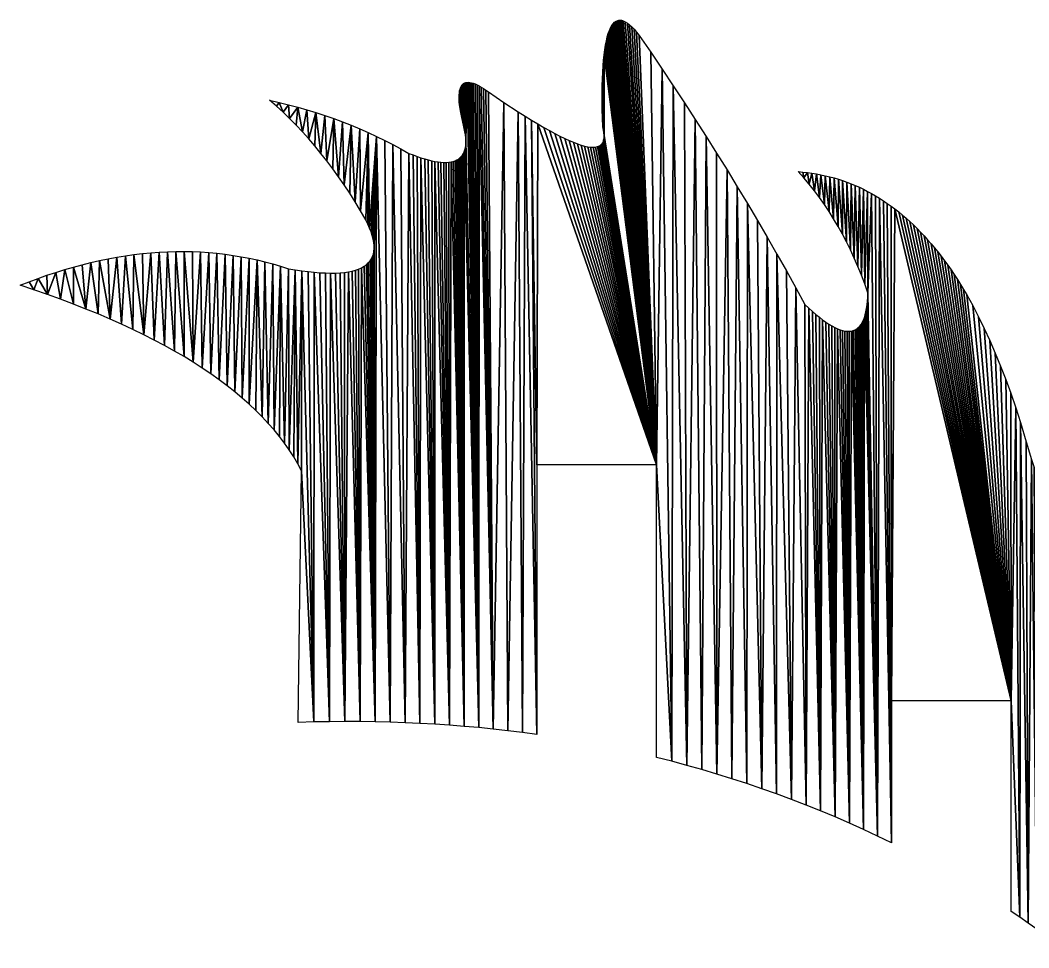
# Model space of a CAD drawing. Extents: x 10 to 917, y 10 to 841.
# Drawn here: x 333.2 to 386.7, y 211.3 to 260.5 of the extents above; entities that cross this region are included whole.
import ezdxf

# ---------------------------------------------------------------- set-up
doc = ezdxf.new("R2010")
doc.units = 0
doc.header["$MEASUREMENT"] = 0
doc.layers.get('0').update_dxf_attribs({"linetype": 'CONTINUOUS'})

msp = doc.modelspace()

# ---------------------------------------------------------------- linework, layer by layer
for p, q in [((364.657, 260.289), (364.734, 260.367)), ((364.734, 260.367), (364.774, 260.398)), ((364.774, 260.398), (364.816, 260.424)), ((364.816, 260.424), (364.859, 260.445)), ((364.859, 260.445), (364.903, 260.46)), ((364.903, 260.46), (364.948, 260.47)), ((364.948, 260.47), (364.994, 260.475)), ((364.994, 260.475), (365.042, 260.475)), ((365.042, 260.475), (365.091, 260.469)), ((365.091, 260.469), (365.141, 260.458)), ((365.141, 260.458), (365.192, 260.442)), ((365.192, 260.442), (365.298, 260.394)), ((365.298, 260.394), (365.409, 260.325)), ((364.396, 259.768), (364.454, 259.93)), ((364.454, 259.93), (364.517, 260.071)), ((364.517, 260.071), (364.584, 260.19)), ((364.584, 260.19), (364.657, 260.289)), ((365.409, 260.325), (365.525, 260.235)), ((365.525, 260.235), (365.645, 260.124)), ((365.645, 260.124), (365.77, 259.993)), ((365.77, 259.993), (365.9, 259.84)), ((365.9, 259.84), (366.035, 259.666)), ((364.251, 259.157), (364.294, 259.382)), ((364.294, 259.382), (364.343, 259.586)), ((364.343, 259.586), (364.396, 259.768)), ((366.035, 259.666), (366.646, 258.775)), ((364.178, 258.645), (364.212, 258.912)), ((364.212, 258.912), (364.251, 259.157)), ((366.646, 258.775), (367.248, 257.884)), ((364.125, 258.049), (364.149, 258.358)), ((364.149, 258.358), (364.178, 258.645)), ((364.09, 257.369), (364.105, 257.72)), ((364.105, 257.72), (364.125, 258.049)), ((367.248, 257.884), (367.842, 256.993)), ((356.73, 257.117), (356.786, 257.148)), ((356.786, 257.148), (356.847, 257.169)), ((356.847, 257.169), (356.915, 257.181)), ((356.915, 257.181), (356.988, 257.183)), ((356.988, 257.183), (357.067, 257.175)), ((357.067, 257.175), (357.152, 257.158)), ((357.152, 257.158), (357.243, 257.131)), ((357.243, 257.131), (357.339, 257.095)), ((364.08, 256.998), (364.09, 257.369)), ((356.494, 256.523), (356.503, 256.631)), ((356.503, 256.631), (356.518, 256.729)), ((356.518, 256.729), (356.539, 256.818)), ((356.539, 256.818), (356.565, 256.897)), ((356.565, 256.897), (356.598, 256.966)), ((356.598, 256.966), (356.636, 257.026)), ((356.636, 257.026), (356.68, 257.076)), ((356.68, 257.076), (356.73, 257.117)), ((357.339, 257.095), (357.442, 257.049)), ((357.442, 257.049), (357.55, 256.993)), ((357.55, 256.993), (357.664, 256.928)), ((357.664, 256.928), (357.784, 256.853)), ((357.784, 256.853), (357.91, 256.768)), ((357.91, 256.768), (358.042, 256.674)), ((358.042, 256.674), (358.863, 256.115)), ((364.075, 256.605), (364.08, 256.998)), ((364.075, 256.192), (364.075, 256.605)), ((367.842, 256.993), (368.428, 256.102)), ((346.806, 255.921), (346.446, 256.234)), ((346.446, 256.234), (346.949, 256.12)), ((346.949, 256.12), (347.446, 255.998)), ((356.491, 256.405), (356.494, 256.523)), ((356.493, 256.278), (356.491, 256.405)), ((356.502, 256.141), (356.493, 256.278)), ((356.516, 255.995), (356.502, 256.141)), ((358.863, 256.115), (359.625, 255.616)), ((364.079, 255.758), (364.075, 256.192)), ((368.428, 256.102), (369.006, 255.211)), ((347.16, 255.596), (346.806, 255.921)), ((347.509, 255.261), (347.16, 255.596)), ((347.446, 255.998), (347.937, 255.867)), ((347.937, 255.867), (348.423, 255.728)), ((348.423, 255.728), (348.903, 255.581)), ((348.903, 255.581), (349.378, 255.426)), ((356.562, 255.673), (356.516, 255.995)), ((356.631, 255.313), (356.562, 255.673)), ((359.625, 255.616), (359.984, 255.388)), ((364.102, 254.826), (364.079, 255.758)), ((347.852, 254.914), (347.509, 255.261)), ((349.378, 255.426), (349.848, 255.262)), ((349.848, 255.262), (350.311, 255.09)), ((350.311, 255.09), (350.77, 254.91)), ((356.724, 254.914), (356.631, 255.313)), ((359.984, 255.388), (360.329, 255.175)), ((360.329, 255.175), (360.658, 254.977)), ((369.006, 255.211), (369.576, 254.32)), ((348.19, 254.557), (347.852, 254.914)), ((348.522, 254.188), (348.19, 254.557)), ((350.77, 254.91), (351.223, 254.722)), ((351.223, 254.722), (351.67, 254.525)), ((351.67, 254.525), (352.112, 254.32)), ((356.766, 254.734), (356.724, 254.914)), ((356.8, 254.563), (356.766, 254.734)), ((356.825, 254.4), (356.8, 254.563)), ((360.658, 254.977), (360.973, 254.793)), ((360.973, 254.793), (361.273, 254.625)), ((361.273, 254.625), (361.559, 254.471)), ((361.559, 254.471), (361.829, 254.332)), ((364.142, 254.655), (364.102, 254.826)), ((364.166, 254.498), (364.142, 254.655)), ((364.176, 254.357), (364.166, 254.498)), ((348.848, 253.809), (348.522, 254.188)), ((352.112, 254.32), (352.549, 254.107)), ((352.549, 254.107), (352.98, 253.886)), ((356.842, 254.246), (356.825, 254.4)), ((356.84, 253.835), (356.849, 253.964)), ((356.85, 254.101), (356.842, 254.246)), ((356.849, 253.964), (356.85, 254.101)), ((361.829, 254.332), (362.085, 254.208)), ((362.085, 254.208), (362.326, 254.098)), ((362.326, 254.098), (362.552, 254.004)), ((362.552, 254.004), (362.764, 253.924)), ((362.764, 253.924), (362.96, 253.858)), ((364.037, 253.901), (364.068, 253.937)), ((364.068, 253.937), (364.094, 253.977)), ((364.094, 253.977), (364.117, 254.02)), ((364.117, 254.02), (364.136, 254.067)), ((364.136, 254.067), (364.151, 254.117)), ((364.151, 254.117), (364.171, 254.23)), ((364.171, 254.23), (364.176, 254.357)), ((369.576, 254.32), (370.137, 253.429)), ((349.17, 253.418), (348.848, 253.809)), ((349.485, 253.017), (349.17, 253.418)), ((352.98, 253.886), (353.405, 253.656)), ((353.405, 253.656), (353.825, 253.418)), ((353.825, 253.418), (354.049, 253.332)), ((356.666, 253.322), (356.718, 253.408)), ((356.718, 253.408), (356.761, 253.502)), ((356.761, 253.502), (356.796, 253.604)), ((356.796, 253.604), (356.823, 253.716)), ((356.823, 253.716), (356.84, 253.835)), ((362.96, 253.858), (363.143, 253.808)), ((363.143, 253.808), (363.31, 253.773)), ((363.31, 253.773), (363.462, 253.752)), ((363.462, 253.752), (363.6, 253.746)), ((363.6, 253.746), (363.723, 253.754)), ((363.723, 253.754), (363.831, 253.778)), ((363.831, 253.778), (363.88, 253.795)), ((363.88, 253.795), (363.925, 253.816)), ((363.925, 253.816), (363.966, 253.841)), ((363.966, 253.841), (364.004, 253.869)), ((364.004, 253.869), (364.037, 253.901)), ((370.137, 253.429), (370.69, 252.538)), ((349.796, 252.604), (349.485, 253.017)), ((354.049, 253.332), (354.264, 253.254)), ((354.264, 253.254), (354.47, 253.185)), ((354.47, 253.185), (354.668, 253.124)), ((354.668, 253.124), (354.857, 253.072)), ((354.857, 253.072), (355.038, 253.029)), ((355.038, 253.029), (355.21, 252.994)), ((355.21, 252.994), (355.373, 252.968)), ((355.373, 252.968), (355.528, 252.95)), ((355.528, 252.95), (355.675, 252.941)), ((355.675, 252.941), (355.812, 252.94)), ((355.812, 252.94), (355.941, 252.948)), ((355.941, 252.948), (356.062, 252.965)), ((356.062, 252.965), (356.174, 252.99)), ((356.174, 252.99), (356.278, 253.024)), ((356.278, 253.024), (356.372, 253.067)), ((356.372, 253.067), (356.459, 253.118)), ((356.459, 253.118), (356.536, 253.177)), ((356.536, 253.177), (356.606, 253.246)), ((356.606, 253.246), (356.666, 253.322)), ((350.1, 252.181), (349.796, 252.604)), ((370.69, 252.538), (371.235, 251.647)), ((374.76, 252.121), (374.467, 252.45)), ((374.467, 252.45), (374.711, 252.429)), ((374.711, 252.429), (374.952, 252.403)), ((374.952, 252.403), (375.192, 252.37)), ((375.192, 252.37), (375.429, 252.331)), ((375.429, 252.331), (375.665, 252.287)), ((350.4, 251.746), (350.1, 252.181)), ((375.044, 251.782), (374.76, 252.121)), ((375.665, 252.287), (375.899, 252.236)), ((375.899, 252.236), (376.131, 252.18)), ((376.131, 252.18), (376.361, 252.117)), ((376.361, 252.117), (376.59, 252.049)), ((376.59, 252.049), (376.816, 251.975)), ((376.816, 251.975), (377.04, 251.895)), ((377.04, 251.895), (377.263, 251.809)), ((377.263, 251.809), (377.484, 251.717)), ((350.693, 251.301), (350.4, 251.746)), ((350.981, 250.844), (350.693, 251.301)), ((371.235, 251.647), (371.772, 250.756)), ((375.32, 251.433), (375.044, 251.782)), ((375.588, 251.075), (375.32, 251.433)), ((377.484, 251.717), (377.703, 251.619)), ((377.703, 251.619), (377.919, 251.515)), ((377.919, 251.515), (378.135, 251.405)), ((378.135, 251.405), (378.348, 251.29)), ((378.348, 251.29), (378.559, 251.168)), ((351.264, 250.377), (350.981, 250.844)), ((371.772, 250.756), (372.3, 249.865)), ((375.847, 250.707), (375.588, 251.075)), ((378.559, 251.168), (378.768, 251.04)), ((378.768, 251.04), (378.976, 250.907)), ((378.976, 250.907), (379.181, 250.768)), ((379.181, 250.768), (379.385, 250.622)), ((351.541, 249.898), (351.264, 250.377)), ((376.098, 250.33), (375.847, 250.707)), ((376.341, 249.943), (376.098, 250.33)), ((379.385, 250.622), (379.587, 250.471)), ((379.587, 250.471), (379.787, 250.314)), ((379.787, 250.314), (379.985, 250.151)), ((351.651, 249.676), (351.541, 249.898)), ((351.745, 249.463), (351.651, 249.676)), ((372.3, 249.865), (372.82, 248.974)), ((376.576, 249.546), (376.341, 249.943)), ((379.985, 250.151), (380.181, 249.981)), ((380.181, 249.981), (380.375, 249.806)), ((380.375, 249.806), (380.568, 249.625)), ((351.824, 249.258), (351.745, 249.463)), ((351.887, 249.063), (351.824, 249.258)), ((376.802, 249.14), (376.576, 249.546)), ((377.02, 248.724), (376.802, 249.14)), ((380.568, 249.625), (380.758, 249.439)), ((380.758, 249.439), (380.947, 249.246)), ((380.947, 249.246), (381.134, 249.047)), ((351.935, 248.878), (351.887, 249.063)), ((351.968, 248.701), (351.935, 248.878)), ((351.986, 248.533), (351.968, 248.701)), ((372.82, 248.974), (373.332, 248.083)), ((377.23, 248.299), (377.02, 248.724)), ((381.134, 249.047), (381.319, 248.842)), ((381.319, 248.842), (381.502, 248.632)), ((381.502, 248.632), (381.683, 248.415)), ((338.804, 247.992), (339.256, 248.056)), ((339.256, 248.056), (339.705, 248.109)), ((339.705, 248.109), (340.152, 248.152)), ((340.152, 248.152), (340.597, 248.184)), ((340.597, 248.184), (341.04, 248.206)), ((341.04, 248.206), (341.482, 248.218)), ((341.482, 248.218), (341.921, 248.22)), ((341.921, 248.22), (342.358, 248.212)), ((342.358, 248.212), (342.792, 248.193)), ((342.792, 248.193), (343.225, 248.164)), ((343.225, 248.164), (343.656, 248.124)), ((343.656, 248.124), (344.085, 248.074)), ((344.085, 248.074), (344.512, 248.014)), ((351.902, 247.954), (351.946, 248.085)), ((351.946, 248.085), (351.975, 248.225)), ((351.975, 248.225), (351.988, 248.374)), ((351.988, 248.374), (351.986, 248.533)), ((373.332, 248.083), (373.836, 247.192)), ((377.432, 247.863), (377.23, 248.299)), ((381.683, 248.415), (381.862, 248.193)), ((381.862, 248.193), (382.039, 247.965)), ((336.053, 247.396), (336.516, 247.521)), ((336.516, 247.521), (336.978, 247.636)), ((336.978, 247.636), (337.438, 247.74)), ((337.438, 247.74), (337.895, 247.835)), ((337.895, 247.835), (338.351, 247.919)), ((338.351, 247.919), (338.804, 247.992)), ((344.512, 248.014), (344.936, 247.944)), ((344.936, 247.944), (345.359, 247.864)), ((345.359, 247.864), (345.779, 247.773)), ((345.779, 247.773), (346.198, 247.672)), ((346.198, 247.672), (346.614, 247.56)), ((346.614, 247.56), (347.029, 247.439)), ((351.453, 247.435), (351.574, 247.52)), ((351.574, 247.52), (351.679, 247.615)), ((351.679, 247.615), (351.769, 247.719)), ((351.769, 247.719), (351.843, 247.832)), ((351.843, 247.832), (351.902, 247.954)), ((377.626, 247.419), (377.432, 247.863)), ((382.039, 247.965), (382.215, 247.73)), ((382.215, 247.73), (382.388, 247.49)), ((334.649, 246.959), (335.119, 247.115)), ((335.119, 247.115), (335.587, 247.261)), ((335.587, 247.261), (336.053, 247.396)), ((347.029, 247.439), (347.441, 247.307)), ((347.441, 247.307), (347.807, 247.246)), ((347.807, 247.246), (348.157, 247.195)), ((348.157, 247.195), (348.492, 247.153)), ((348.492, 247.153), (348.812, 247.12)), ((348.812, 247.12), (349.116, 247.096)), ((349.116, 247.096), (349.406, 247.081)), ((349.406, 247.081), (349.679, 247.075)), ((349.679, 247.075), (349.938, 247.079)), ((349.938, 247.079), (350.181, 247.091)), ((350.181, 247.091), (350.409, 247.113)), ((350.409, 247.113), (350.621, 247.144)), ((350.621, 247.144), (350.818, 247.184)), ((350.818, 247.184), (351, 247.233)), ((351, 247.233), (351.166, 247.291)), ((351.166, 247.291), (351.318, 247.358)), ((351.318, 247.358), (351.453, 247.435)), ((373.836, 247.192), (374.332, 246.302)), ((377.811, 246.964), (377.626, 247.419)), ((382.388, 247.49), (382.56, 247.244)), ((382.56, 247.244), (382.73, 246.992)), ((382.73, 246.992), (382.897, 246.734)), ((333.227, 246.43), (333.703, 246.616)), ((333.703, 246.616), (334.177, 246.793)), ((334.177, 246.793), (334.649, 246.959)), ((377.988, 246.5), (377.811, 246.964)), ((378.157, 246.027), (377.988, 246.5)), ((382.897, 246.734), (383.063, 246.47)), ((383.063, 246.47), (383.228, 246.2)), ((333.959, 246.186), (333.227, 246.43)), ((334.674, 245.939), (333.959, 246.186)), ((335.371, 245.687), (334.674, 245.939)), ((374.332, 246.302), (374.819, 245.411)), ((378.148, 245.799), (378.157, 246.027)), ((383.228, 246.2), (383.39, 245.924)), ((383.39, 245.924), (383.708, 245.355)), ((336.051, 245.432), (335.371, 245.687)), ((336.715, 245.172), (336.051, 245.432)), ((374.819, 245.411), (375.019, 245.222)), ((378.085, 245.199), (378.112, 245.386)), ((378.112, 245.386), (378.133, 245.586)), ((378.133, 245.586), (378.148, 245.799)), ((337.361, 244.908), (336.715, 245.172)), ((337.99, 244.64), (337.361, 244.908)), ((375.019, 245.222), (375.213, 245.047)), ((375.213, 245.047), (375.4, 244.885)), ((375.4, 244.885), (375.582, 244.737)), ((377.967, 244.719), (378.013, 244.865)), ((378.013, 244.865), (378.052, 245.025)), ((378.052, 245.025), (378.085, 245.199)), ((383.708, 245.355), (384.02, 244.761)), ((338.601, 244.368), (337.99, 244.64)), ((339.196, 244.092), (338.601, 244.368)), ((375.582, 244.737), (375.757, 244.602)), ((375.757, 244.602), (375.927, 244.48)), ((375.927, 244.48), (376.09, 244.372)), ((376.09, 244.372), (376.246, 244.278)), ((377.723, 244.266), (377.793, 244.359)), ((377.793, 244.359), (377.857, 244.466)), ((377.857, 244.466), (377.915, 244.586)), ((377.915, 244.586), (377.967, 244.719)), ((384.02, 244.761), (384.323, 244.145)), ((339.773, 243.812), (339.196, 244.092)), ((340.334, 243.527), (339.773, 243.812)), ((376.246, 244.278), (376.397, 244.196)), ((376.397, 244.196), (376.541, 244.128)), ((376.541, 244.128), (376.68, 244.074)), ((376.68, 244.074), (376.812, 244.033)), ((376.812, 244.033), (376.938, 244.005)), ((376.938, 244.005), (377.057, 243.991)), ((377.057, 243.991), (377.171, 243.99)), ((377.171, 243.99), (377.278, 244.003)), ((377.278, 244.003), (377.38, 244.029)), ((377.38, 244.029), (377.475, 244.068)), ((377.475, 244.068), (377.564, 244.121)), ((377.564, 244.121), (377.646, 244.187)), ((377.646, 244.187), (377.723, 244.266)), ((384.323, 244.145), (384.62, 243.504)), ((340.877, 243.239), (340.334, 243.527)), ((341.403, 242.946), (340.877, 243.239)), ((384.62, 243.504), (384.908, 242.84)), ((341.912, 242.649), (341.403, 242.946)), ((384.908, 242.84), (385.189, 242.152)), ((342.404, 242.348), (341.912, 242.649)), ((342.878, 242.043), (342.404, 242.348)), ((343.336, 241.734), (342.878, 242.043)), ((343.776, 241.421), (343.336, 241.734)), ((385.189, 242.152), (385.463, 241.44)), ((344.2, 241.104), (343.776, 241.421)), ((344.606, 240.782), (344.2, 241.104)), ((385.463, 241.44), (385.729, 240.705)), ((344.995, 240.457), (344.606, 240.782)), ((385.729, 240.705), (385.987, 239.945)), ((345.367, 240.127), (344.995, 240.457)), ((345.721, 239.793), (345.367, 240.127)), ((346.059, 239.455), (345.721, 239.793)), ((385.987, 239.945), (386.238, 239.163)), ((346.379, 239.114), (346.059, 239.455)), ((346.683, 238.767), (346.379, 239.114)), ((386.238, 239.163), (386.538, 238.131)), ((346.969, 238.417), (346.683, 238.767)), ((347.238, 238.063), (346.969, 238.417)), ((347.49, 237.704), (347.238, 238.063)), ((386.538, 238.131), (386.825, 237.202)), ((347.725, 237.342), (347.49, 237.704)), ((347.942, 236.975), (347.725, 237.342)), ((348.143, 236.605), (347.942, 236.975)), ((366.954, 236.909), (360.613, 236.909)), ((360.613, 236.909), (360.613, 222.624)), ((366.954, 221.415), (366.954, 236.909)), ((347.967, 223.27), (348.143, 236.605)), ((385.752, 224.413), (379.41, 224.413)), ((379.41, 224.413), (379.41, 216.891)), ((385.752, 213.247), (385.752, 224.413)), ((348.796, 223.292), (347.967, 223.27)), ((349.617, 223.306), (348.796, 223.292)), ((350.432, 223.312), (349.617, 223.306)), ((351.239, 223.31), (350.432, 223.312)), ((352.042, 223.299), (351.239, 223.31)), ((352.838, 223.281), (352.042, 223.299)), ((353.63, 223.254), (352.838, 223.281)), ((354.417, 223.218), (353.63, 223.254)), ((355.2, 223.174), (354.417, 223.218)), ((355.98, 223.122), (355.2, 223.174)), ((356.757, 223.061), (355.98, 223.122)), ((357.531, 222.991), (356.757, 223.061)), ((358.303, 222.913), (357.531, 222.991)), ((359.074, 222.825), (358.303, 222.913)), ((359.844, 222.729), (359.074, 222.825)), ((360.613, 222.624), (359.844, 222.729)), ((367.756, 221.21), (366.954, 221.415)), ((368.557, 220.995), (367.756, 221.21)), ((369.357, 220.769), (368.557, 220.995)), ((370.155, 220.532), (369.357, 220.769)), ((370.951, 220.284), (370.155, 220.532)), ((371.743, 220.026), (370.951, 220.284)), ((372.533, 219.757), (371.743, 220.026)), ((373.318, 219.478), (372.533, 219.757)), ((374.1, 219.189), (373.318, 219.478)), ((374.876, 218.89), (374.1, 219.189)), ((375.647, 218.581), (374.876, 218.89)), ((376.413, 218.262), (375.647, 218.581)), ((377.173, 217.934), (376.413, 218.262)), ((377.926, 217.596), (377.173, 217.934)), ((378.672, 217.248), (377.926, 217.596)), ((379.41, 216.891), (378.672, 217.248)), ((386.202, 212.944), (385.752, 213.247)), ((386.655, 212.634), (386.202, 212.944)), ((387.11, 212.317), (386.655, 212.634))]:
    msp.add_line(p, q)

# ---------------------------------------------------------------- meshes
mesh = msp.add_polyface()
corners = [(364.142, 254.655), (364.125, 258.049), (364.149, 258.358), (364.166, 254.498), (364.178, 258.645), (364.176, 254.357), (366.954, 236.909), (364.136, 254.067), (364.151, 254.117), (364.171, 254.23), (364.212, 258.912), (364.251, 259.157), (364.294, 259.382), (364.343, 259.586), (364.396, 259.768), (364.454, 259.93), (364.517, 260.071), (364.584, 260.19), (364.657, 260.289), (364.734, 260.367), (364.774, 260.398), (364.816, 260.424), (364.859, 260.445), (364.903, 260.46), (364.948, 260.47), (364.994, 260.475), (365.042, 260.475), (365.091, 260.469), (365.141, 260.458), (365.192, 260.442), (365.298, 260.394), (365.409, 260.325), (365.525, 260.235), (365.645, 260.124), (365.77, 259.993), (365.9, 259.84), (366.035, 259.666), (366.646, 258.775), (367.248, 257.884)]
mesh.append_faces([[corners[k] for k in face] for face in [(0, 2, 3), (3, 4, 5)]], dxfattribs={"vtx0": -1, "vtx1": -1})
mesh.append_faces([[corners[k] for k in face] for face in [(6, 5, 4)]], dxfattribs={"vtx0": -1, "vtx1": -1, "vtx2": -1})
mesh.append_faces([[corners[k] for k in face] for face in [(0, 1, 2), (3, 2, 4), (6, 7, 8), (6, 8, 9), (6, 9, 5), (6, 4, 10), (6, 10, 11), (6, 11, 12), (6, 12, 13), (6, 13, 14), (6, 14, 15), (6, 15, 16), (6, 16, 17), (6, 17, 18), (6, 18, 19), (6, 19, 20), (6, 20, 21), (6, 21, 22), (6, 22, 23), (6, 23, 24), (6, 24, 25), (6, 25, 26), (6, 26, 27), (6, 27, 28), (6, 28, 29), (6, 29, 30), (6, 30, 31), (6, 31, 32), (6, 32, 33), (6, 33, 34), (6, 34, 35), (6, 35, 36), (6, 36, 37), (6, 37, 38)]], dxfattribs={"vtx0": -1, "vtx2": -1})
mesh = msp.add_polyface()
corners = [(355.98, 223.122), (355.373, 252.968), (355.528, 252.95), (355.675, 252.941), (355.812, 252.94), (355.941, 252.948), (356.062, 252.965), (356.757, 223.061), (356.174, 252.99), (356.278, 253.024), (356.372, 253.067), (356.459, 253.118), (356.536, 253.177), (356.606, 253.246), (356.666, 253.322), (356.718, 253.408), (356.761, 253.502), (357.531, 222.991), (356.796, 253.604), (356.823, 253.716), (356.84, 253.835), (356.849, 253.964), (357.55, 256.993), (358.303, 222.913), (358.863, 256.115), (359.074, 222.825), (359.625, 255.616), (359.844, 222.729), (359.984, 255.388), (360.613, 222.624), (360.329, 255.175), (360.613, 236.909), (360.658, 254.977), (366.954, 236.909), (367.756, 221.21), (366.954, 221.415), (367.248, 257.884), (367.842, 256.993), (368.557, 220.995), (369.006, 255.211), (369.357, 220.769), (369.576, 254.32), (370.155, 220.532), (370.137, 253.429), (370.69, 252.538), (370.951, 220.284), (371.235, 251.647)]
mesh.append_faces([[corners[k] for k in face] for face in [(33, 34, 35)]], dxfattribs={"vtx0": -1})
mesh.append_faces([[corners[k] for k in face] for face in [(0, 6, 7), (7, 16, 17), (17, 22, 23), (23, 24, 25), (25, 26, 27), (27, 28, 29), (29, 30, 31), (31, 32, 33), (34, 37, 38), (38, 39, 40), (40, 41, 42), (42, 44, 45)]], dxfattribs={"vtx0": -1, "vtx1": -1})
mesh.append_faces([[corners[k] for k in face] for face in [(34, 33, 36)]], dxfattribs={"vtx0": -1, "vtx1": -1, "vtx2": -1})
mesh.append_faces([[corners[k] for k in face] for face in [(0, 1, 2), (0, 2, 3), (0, 3, 4), (0, 4, 5), (0, 5, 6), (7, 6, 8), (7, 8, 9), (7, 9, 10), (7, 10, 11), (7, 11, 12), (7, 12, 13), (7, 13, 14), (7, 14, 15), (7, 15, 16), (17, 16, 18), (17, 18, 19), (17, 19, 20), (17, 20, 21), (40, 39, 41), (42, 41, 43), (42, 43, 44), (45, 44, 46)]], dxfattribs={"vtx0": -1, "vtx2": -1})
mesh = msp.add_polyface()
corners = [(356.494, 256.523), (356.493, 256.278), (356.491, 256.405), (356.502, 256.141), (356.503, 256.631), (356.516, 255.995), (356.518, 256.729), (356.562, 255.673), (356.539, 256.818), (356.565, 256.897), (356.631, 255.313), (356.598, 256.966), (356.636, 257.026), (356.724, 254.914), (356.68, 257.076), (356.73, 257.117), (356.766, 254.734), (356.786, 257.148), (356.8, 254.563), (356.847, 257.169), (356.825, 254.4), (356.842, 254.246), (356.85, 254.101), (356.915, 257.181), (364.075, 256.605), (364.079, 255.758), (364.075, 256.192), (364.08, 256.998), (364.102, 254.826), (364.09, 257.369), (364.105, 257.72), (364.142, 254.655), (364.125, 258.049), (360.613, 236.909), (360.329, 255.175), (360.658, 254.977), (366.954, 236.909), (360.973, 254.793), (361.273, 254.625), (361.559, 254.471), (361.829, 254.332), (362.085, 254.208), (362.326, 254.098), (362.552, 254.004)]
mesh.append_faces([[corners[k] for k in face] for face in [(0, 1, 2), (24, 25, 26)]], dxfattribs={"vtx0": -1})
mesh.append_faces([[corners[k] for k in face] for face in [(1, 0, 3), (3, 4, 5), (5, 6, 7), (7, 9, 10), (10, 12, 13), (13, 15, 16), (16, 17, 18), (18, 19, 20), (20, 19, 21), (21, 19, 22), (25, 27, 28), (28, 30, 31)]], dxfattribs={"vtx0": -1, "vtx1": -1})
mesh.append_faces([[corners[k] for k in face] for face in [(3, 0, 4), (5, 4, 6), (7, 6, 8), (7, 8, 9), (10, 9, 11), (10, 11, 12), (13, 12, 14), (13, 14, 15), (16, 15, 17), (18, 17, 19), (22, 19, 23), (25, 24, 27), (28, 27, 29), (28, 29, 30), (31, 30, 32), (33, 34, 35), (36, 35, 37), (36, 37, 38), (36, 38, 39), (36, 39, 40), (36, 40, 41), (36, 41, 42), (36, 42, 43)]], dxfattribs={"vtx0": -1, "vtx2": -1})
mesh = msp.add_polyface()
corners = [(357.531, 222.991), (356.849, 253.964), (356.85, 254.101), (356.915, 257.181), (356.988, 257.183), (357.067, 257.175), (357.152, 257.158), (357.243, 257.131), (357.339, 257.095), (357.442, 257.049), (357.55, 256.993), (358.303, 222.913), (357.664, 256.928), (357.784, 256.853), (357.91, 256.768), (358.042, 256.674), (358.863, 256.115), (359.074, 222.825), (359.625, 255.616), (359.844, 222.729), (359.984, 255.388), (360.613, 222.624), (360.329, 255.175), (366.954, 236.909), (362.552, 254.004), (362.764, 253.924), (362.96, 253.858), (363.143, 253.808), (363.31, 253.773), (363.462, 253.752), (363.6, 253.746), (363.723, 253.754), (363.831, 253.778), (363.88, 253.795), (363.925, 253.816), (363.966, 253.841), (364.004, 253.869), (364.037, 253.901), (364.068, 253.937), (364.094, 253.977), (364.117, 254.02), (364.136, 254.067), (367.756, 221.21), (367.248, 257.884), (367.842, 256.993), (368.557, 220.995), (368.428, 256.102), (369.006, 255.211)]
mesh.append_faces([[corners[k] for k in face] for face in [(0, 2, 3)]], dxfattribs={"vtx0": -1, "vtx1": -1, "vtx2": -1})
mesh.append_faces([[corners[k] for k in face] for face in [(0, 1, 2), (0, 3, 4), (0, 4, 5), (0, 5, 6), (0, 6, 7), (0, 7, 8), (0, 8, 9), (0, 9, 10), (11, 10, 12), (11, 12, 13), (11, 13, 14), (11, 14, 15), (11, 15, 16), (17, 16, 18), (19, 18, 20), (21, 20, 22), (23, 24, 25), (23, 25, 26), (23, 26, 27), (23, 27, 28), (23, 28, 29), (23, 29, 30), (23, 30, 31), (23, 31, 32), (23, 32, 33), (23, 33, 34), (23, 34, 35), (23, 35, 36), (23, 36, 37), (23, 37, 38), (23, 38, 39), (23, 39, 40), (23, 40, 41), (42, 43, 44), (45, 44, 46), (45, 46, 47)]], dxfattribs={"vtx0": -1, "vtx2": -1})
mesh = msp.add_polyface()
corners = [(344.995, 240.457), (344.936, 247.944), (345.359, 247.864), (345.367, 240.127), (345.779, 247.773), (346.949, 256.12), (346.806, 255.921), (346.446, 256.234), (347.16, 255.596), (347.446, 255.998), (347.509, 255.261), (347.937, 255.867), (347.852, 254.914), (348.19, 254.557), (348.423, 255.728), (348.522, 254.188), (348.903, 255.581), (348.848, 253.809), (349.17, 253.418), (349.378, 255.426), (349.485, 253.017), (349.848, 255.262), (349.796, 252.604), (350.1, 252.181), (350.311, 255.09), (350.4, 251.746), (350.77, 254.91), (350.693, 251.301), (350.981, 250.844), (351.223, 254.722), (351.264, 250.377), (351.67, 254.525), (351.541, 249.898), (351.651, 249.676), (351.745, 249.463), (352.112, 254.32), (351.824, 249.258), (351.887, 249.063), (351.935, 248.878), (351.968, 248.701), (351.986, 248.533), (351.988, 248.374)]
mesh.append_faces([[corners[k] for k in face] for face in [(5, 6, 7)]], dxfattribs={"vtx0": -1})
mesh.append_faces([[corners[k] for k in face] for face in [(6, 5, 8), (8, 9, 10), (10, 11, 12), (12, 11, 13), (13, 14, 15), (15, 16, 17), (17, 16, 18), (18, 19, 20), (20, 21, 22), (22, 21, 23), (23, 24, 25), (25, 26, 27), (27, 26, 28), (28, 29, 30), (30, 31, 32), (32, 31, 33), (33, 31, 34), (34, 35, 36), (36, 35, 37), (37, 35, 38), (38, 35, 39), (39, 35, 40), (40, 35, 41)]], dxfattribs={"vtx0": -1, "vtx1": -1})
mesh.append_faces([[corners[k] for k in face] for face in [(0, 1, 2), (3, 2, 4), (8, 5, 9), (10, 9, 11), (13, 11, 14), (15, 14, 16), (18, 16, 19), (20, 19, 21), (23, 21, 24), (25, 24, 26), (28, 26, 29), (30, 29, 31), (34, 31, 35)]], dxfattribs={"vtx0": -1, "vtx2": -1})
mesh = msp.add_polyface()
corners = [(340.334, 243.527), (340.597, 248.184), (340.877, 243.239), (341.04, 248.206), (341.403, 242.946), (341.482, 248.218), (341.912, 242.649), (341.921, 248.22), (342.404, 242.348), (342.792, 248.193), (342.878, 242.043), (343.225, 248.164), (343.336, 241.734), (343.656, 248.124), (343.776, 241.421), (344.085, 248.074), (344.2, 241.104), (344.512, 248.014), (344.606, 240.782), (344.936, 247.944), (344.995, 240.457), (345.359, 247.864), (345.367, 240.127), (345.779, 247.773), (345.721, 239.793), (346.059, 239.455), (346.198, 247.672), (346.379, 239.114), (346.614, 247.56), (346.683, 238.767), (347.029, 247.439), (346.969, 238.417), (347.238, 238.063), (347.441, 247.307), (347.49, 237.704), (347.807, 247.246), (347.942, 236.975), (348.157, 247.195), (351.988, 248.374), (352.112, 254.32), (352.042, 223.299), (352.838, 223.281), (352.549, 254.107), (352.98, 253.886), (353.63, 223.254), (353.405, 253.656), (353.825, 253.418), (354.417, 223.218), (354.049, 253.332), (354.264, 253.254), (354.47, 253.185), (355.2, 223.174), (354.668, 253.124), (354.857, 253.072), (355.038, 253.029), (355.21, 252.994), (355.98, 223.122), (355.373, 252.968)]
mesh.append_faces([[corners[k] for k in face] for face in [(0, 1, 2), (2, 3, 4), (4, 5, 6), (6, 7, 8), (8, 9, 10), (10, 11, 12), (12, 13, 14), (14, 15, 16), (16, 17, 18), (18, 19, 20), (20, 21, 22), (22, 23, 24), (24, 23, 25), (25, 26, 27), (27, 28, 29), (29, 30, 31), (31, 30, 32), (32, 33, 34)]], dxfattribs={"vtx0": -1, "vtx1": -1})
mesh.append_faces([[corners[k] for k in face] for face in [(38, 39, 40)]], dxfattribs={"vtx0": -1, "vtx1": -1, "vtx2": -1})
mesh.append_faces([[corners[k] for k in face] for face in [(25, 23, 26), (27, 26, 28), (29, 28, 30), (32, 30, 33), (34, 33, 35), (36, 35, 37), (41, 39, 42), (41, 42, 43), (44, 43, 45), (44, 45, 46), (47, 46, 48), (47, 48, 49), (47, 49, 50), (51, 50, 52), (51, 52, 53), (51, 53, 54), (51, 54, 55), (56, 55, 57)]], dxfattribs={"vtx0": -1, "vtx2": -1})
mesh = msp.add_polyface()
corners = [(347.49, 237.704), (347.807, 247.246), (347.725, 237.342), (347.942, 236.975), (348.157, 247.195), (348.143, 236.605), (352.042, 223.299), (352.112, 254.32), (352.838, 223.281), (352.98, 253.886), (353.63, 223.254), (353.825, 253.418), (354.417, 223.218), (354.47, 253.185), (355.2, 223.174), (355.21, 252.994), (355.98, 223.122), (348.796, 223.292), (347.967, 223.27), (348.492, 247.153), (348.812, 247.12), (349.617, 223.306), (349.116, 247.096), (349.406, 247.081), (349.679, 247.075), (350.432, 223.312), (349.938, 247.079), (350.181, 247.091), (350.409, 247.113), (350.621, 247.144), (351.239, 223.31), (350.818, 247.184), (351, 247.233), (351.166, 247.291), (351.318, 247.358), (351.453, 247.435), (351.574, 247.52), (351.679, 247.615), (351.769, 247.719), (351.843, 247.832), (351.902, 247.954), (351.946, 248.085), (351.975, 248.225), (351.988, 248.374)]
mesh.append_faces([[corners[k] for k in face] for face in [(5, 17, 18)]], dxfattribs={"vtx0": -1})
mesh.append_faces([[corners[k] for k in face] for face in [(0, 1, 2), (2, 1, 3), (3, 4, 5), (6, 7, 8), (8, 9, 10), (10, 11, 12), (12, 13, 14), (14, 15, 16), (17, 20, 21), (21, 24, 25), (25, 29, 30), (30, 34, 6)]], dxfattribs={"vtx0": -1, "vtx1": -1})
mesh.append_faces([[corners[k] for k in face] for face in [(17, 5, 4)]], dxfattribs={"vtx0": -1, "vtx1": -1, "vtx2": -1})
mesh.append_faces([[corners[k] for k in face] for face in [(17, 4, 19), (17, 19, 20), (21, 20, 22), (21, 22, 23), (21, 23, 24), (25, 24, 26), (25, 26, 27), (25, 27, 28), (25, 28, 29), (30, 29, 31), (30, 31, 32), (30, 32, 33), (30, 33, 34), (6, 34, 35), (6, 35, 36), (6, 36, 37), (6, 37, 38), (6, 38, 39), (6, 39, 40), (6, 40, 41), (6, 41, 42), (6, 42, 43)]], dxfattribs={"vtx0": -1, "vtx2": -1})
mesh = msp.add_polyface()
corners = [(374.711, 252.429), (374.76, 252.121), (374.467, 252.45), (374.952, 252.403), (375.044, 251.782), (375.192, 252.37), (375.32, 251.433), (375.429, 252.331), (375.588, 251.075), (375.665, 252.287), (375.847, 250.707), (375.899, 252.236), (376.098, 250.33), (376.131, 252.18), (376.341, 249.943), (376.361, 252.117), (376.576, 249.546), (376.59, 252.049), (376.802, 249.14), (376.816, 251.975), (377.02, 248.724), (377.04, 251.895), (377.23, 248.299), (377.263, 251.809), (377.432, 247.863), (377.484, 251.717), (377.626, 247.419), (377.703, 251.619), (377.811, 246.964), (377.919, 251.515), (377.988, 246.5), (378.135, 251.405), (378.157, 246.027), (378.348, 251.29), (371.743, 220.026), (371.235, 251.647), (371.772, 250.756), (372.533, 219.757), (372.3, 249.865), (372.82, 248.974), (373.318, 219.478), (373.332, 248.083), (378.672, 217.248), (378.559, 251.168)]
mesh.append_faces([[corners[k] for k in face] for face in [(0, 1, 2)]], dxfattribs={"vtx0": -1})
mesh.append_faces([[corners[k] for k in face] for face in [(1, 3, 4), (4, 5, 6), (6, 7, 8), (8, 9, 10), (10, 11, 12), (12, 13, 14), (14, 15, 16), (16, 17, 18), (18, 19, 20), (20, 21, 22), (22, 23, 24), (24, 25, 26), (26, 27, 28), (28, 29, 30), (30, 31, 32)]], dxfattribs={"vtx0": -1, "vtx1": -1})
mesh.append_faces([[corners[k] for k in face] for face in [(1, 0, 3), (4, 3, 5), (6, 5, 7), (8, 7, 9), (10, 9, 11), (12, 11, 13), (14, 13, 15), (16, 15, 17), (18, 17, 19), (20, 19, 21), (22, 21, 23), (24, 23, 25), (26, 25, 27), (28, 27, 29), (30, 29, 31), (32, 31, 33), (34, 35, 36), (37, 36, 38), (37, 38, 39), (40, 39, 41), (42, 33, 43)]], dxfattribs={"vtx0": -1, "vtx2": -1})
mesh = msp.add_polyface()
corners = [(370.951, 220.284), (371.235, 251.647), (371.743, 220.026), (371.772, 250.756), (372.533, 219.757), (372.82, 248.974), (373.318, 219.478), (373.332, 248.083), (374.1, 219.189), (374.332, 246.302), (374.876, 218.89), (375.019, 245.222), (375.647, 218.581), (375.757, 244.602), (376.413, 218.262), (376.541, 244.128), (377.173, 217.934), (377.278, 244.003), (377.926, 217.596), (377.967, 244.719), (378.672, 217.248), (378.768, 251.04), (379.41, 216.891), (379.385, 250.622), (379.41, 224.413), (379.587, 250.471), (385.752, 224.413), (386.202, 212.944), (385.752, 213.247), (385.987, 239.945), (386.238, 239.163), (386.655, 212.634), (386.538, 238.131), (386.825, 237.202), (387.11, 212.317), (386.964, 236.776), (387.098, 236.376), (387.23, 236.002), (387.567, 211.993), (387.358, 235.654), (387.482, 235.331), (387.604, 235.035), (388.025, 211.662), (387.721, 234.764), (387.836, 234.518), (387.946, 234.299), (388.054, 234.105), (388.482, 211.326), (388.158, 233.937), (388.258, 233.795), (388.355, 233.679)]
mesh.append_faces([[corners[k] for k in face] for face in [(26, 27, 28)]], dxfattribs={"vtx0": -1})
mesh.append_faces([[corners[k] for k in face] for face in [(0, 1, 2), (2, 3, 4), (4, 5, 6), (6, 7, 8), (8, 9, 10), (10, 11, 12), (12, 13, 14), (14, 15, 16), (16, 17, 18), (18, 19, 20), (20, 21, 22), (22, 23, 24), (24, 25, 26), (27, 30, 31), (31, 33, 34), (34, 37, 38), (38, 41, 42), (42, 46, 47)]], dxfattribs={"vtx0": -1, "vtx1": -1})
mesh.append_faces([[corners[k] for k in face] for face in [(27, 26, 29)]], dxfattribs={"vtx0": -1, "vtx1": -1, "vtx2": -1})
mesh.append_faces([[corners[k] for k in face] for face in [(27, 29, 30), (31, 30, 32), (31, 32, 33), (34, 33, 35), (34, 35, 36), (34, 36, 37), (38, 37, 39), (38, 39, 40), (38, 40, 41), (42, 41, 43), (42, 43, 44), (42, 44, 45), (42, 45, 46), (47, 46, 48), (47, 48, 49), (47, 49, 50)]], dxfattribs={"vtx0": -1, "vtx2": -1})
mesh = msp.add_polyface()
corners = [(374.1, 219.189), (373.332, 248.083), (373.836, 247.192), (374.332, 246.302), (374.876, 218.89), (374.819, 245.411), (375.019, 245.222), (375.647, 218.581), (375.213, 245.047), (375.4, 244.885), (375.582, 244.737), (375.757, 244.602), (376.413, 218.262), (375.927, 244.48), (376.09, 244.372), (376.246, 244.278), (376.397, 244.196), (376.541, 244.128), (377.173, 217.934), (376.68, 244.074), (376.812, 244.033), (376.938, 244.005), (377.057, 243.991), (377.171, 243.99), (377.278, 244.003), (377.926, 217.596), (377.38, 244.029), (377.475, 244.068), (377.564, 244.121), (377.646, 244.187), (377.723, 244.266), (377.793, 244.359), (377.857, 244.466), (377.915, 244.586), (377.967, 244.719), (378.672, 217.248), (378.013, 244.865), (378.052, 245.025), (378.085, 245.199), (378.112, 245.386), (378.133, 245.586), (378.148, 245.799), (378.157, 246.027), (378.348, 251.29)]
mesh.append_faces([[corners[k] for k in face] for face in [(35, 42, 43)]], dxfattribs={"vtx0": -1, "vtx1": -1, "vtx2": -1})
mesh.append_faces([[corners[k] for k in face] for face in [(0, 1, 2), (0, 2, 3), (4, 3, 5), (4, 5, 6), (7, 6, 8), (7, 8, 9), (7, 9, 10), (7, 10, 11), (12, 11, 13), (12, 13, 14), (12, 14, 15), (12, 15, 16), (12, 16, 17), (18, 17, 19), (18, 19, 20), (18, 20, 21), (18, 21, 22), (18, 22, 23), (18, 23, 24), (25, 24, 26), (25, 26, 27), (25, 27, 28), (25, 28, 29), (25, 29, 30), (25, 30, 31), (25, 31, 32), (25, 32, 33), (25, 33, 34), (35, 34, 36), (35, 36, 37), (35, 37, 38), (35, 38, 39), (35, 39, 40), (35, 40, 41), (35, 41, 42)]], dxfattribs={"vtx0": -1, "vtx2": -1})
mesh = msp.add_polyface()
corners = [(378.672, 217.248), (378.559, 251.168), (378.768, 251.04), (379.41, 216.891), (378.976, 250.907), (379.181, 250.768), (379.385, 250.622), (379.41, 224.413), (379.587, 250.471), (385.752, 224.413), (379.787, 250.314), (379.985, 250.151), (380.181, 249.981), (380.375, 249.806), (380.568, 249.625), (380.758, 249.439), (380.947, 249.246), (381.134, 249.047), (381.319, 248.842), (381.502, 248.632), (381.683, 248.415), (381.862, 248.193), (382.039, 247.965), (382.215, 247.73), (382.388, 247.49), (382.56, 247.244), (382.73, 246.992), (382.897, 246.734), (383.063, 246.47), (383.228, 246.2), (383.39, 245.924), (383.708, 245.355), (384.02, 244.761), (384.323, 244.145), (384.62, 243.504), (384.908, 242.84), (385.189, 242.152), (385.463, 241.44), (385.729, 240.705), (385.987, 239.945), (389.206, 241.489), (389.206, 240.279), (389.203, 240.901), (389.215, 239.626)]
mesh.append_faces([[corners[k] for k in face] for face in [(40, 41, 42)]], dxfattribs={"vtx0": -1})
mesh.append_faces([[corners[k] for k in face] for face in [(41, 40, 43)]], dxfattribs={"vtx0": -1, "vtx1": -1})
mesh.append_faces([[corners[k] for k in face] for face in [(0, 1, 2), (3, 2, 4), (3, 4, 5), (3, 5, 6), (7, 6, 8), (9, 8, 10), (9, 10, 11), (9, 11, 12), (9, 12, 13), (9, 13, 14), (9, 14, 15), (9, 15, 16), (9, 16, 17), (9, 17, 18), (9, 18, 19), (9, 19, 20), (9, 20, 21), (9, 21, 22), (9, 22, 23), (9, 23, 24), (9, 24, 25), (9, 25, 26), (9, 26, 27), (9, 27, 28), (9, 28, 29), (9, 29, 30), (9, 30, 31), (9, 31, 32), (9, 32, 33), (9, 33, 34), (9, 34, 35), (9, 35, 36), (9, 36, 37), (9, 37, 38), (9, 38, 39)]], dxfattribs={"vtx0": -1, "vtx2": -1})
mesh = msp.add_polyface()
corners = [(333.703, 246.616), (333.959, 246.186), (333.227, 246.43), (334.177, 246.793), (334.674, 245.939), (334.649, 246.959), (335.119, 247.115), (335.371, 245.687), (335.587, 247.261), (336.051, 245.432), (336.053, 247.396), (336.715, 245.172), (336.516, 247.521), (336.978, 247.636), (337.361, 244.908), (337.438, 247.74), (337.99, 244.64), (337.895, 247.835), (338.351, 247.919), (338.601, 244.368), (338.804, 247.992), (339.196, 244.092), (339.256, 248.056), (339.773, 243.812), (339.705, 248.109), (340.152, 248.152), (340.334, 243.527), (340.597, 248.184), (340.877, 243.239), (341.04, 248.206), (341.403, 242.946), (341.482, 248.218), (341.912, 242.649), (341.921, 248.22), (342.404, 242.348), (342.358, 248.212), (342.792, 248.193), (342.878, 242.043), (343.225, 248.164), (343.336, 241.734), (343.656, 248.124), (343.776, 241.421), (344.085, 248.074), (344.2, 241.104), (344.512, 248.014), (344.606, 240.782), (344.936, 247.944)]
mesh.append_faces([[corners[k] for k in face] for face in [(0, 1, 2)]], dxfattribs={"vtx0": -1})
mesh.append_faces([[corners[k] for k in face] for face in [(1, 3, 4), (4, 6, 7), (7, 8, 9), (9, 10, 11), (11, 13, 14), (14, 15, 16), (16, 18, 19), (19, 20, 21), (21, 22, 23), (23, 25, 26)]], dxfattribs={"vtx0": -1, "vtx1": -1})
mesh.append_faces([[corners[k] for k in face] for face in [(1, 0, 3), (4, 3, 5), (4, 5, 6), (7, 6, 8), (9, 8, 10), (11, 10, 12), (11, 12, 13), (14, 13, 15), (16, 15, 17), (16, 17, 18), (19, 18, 20), (21, 20, 22), (23, 22, 24), (23, 24, 25), (26, 25, 27), (28, 27, 29), (30, 29, 31), (32, 31, 33), (34, 33, 35), (34, 35, 36), (37, 36, 38), (39, 38, 40), (41, 40, 42), (43, 42, 44), (45, 44, 46)]], dxfattribs={"vtx0": -1, "vtx2": -1})

doc.saveas('drawing.dxf')
